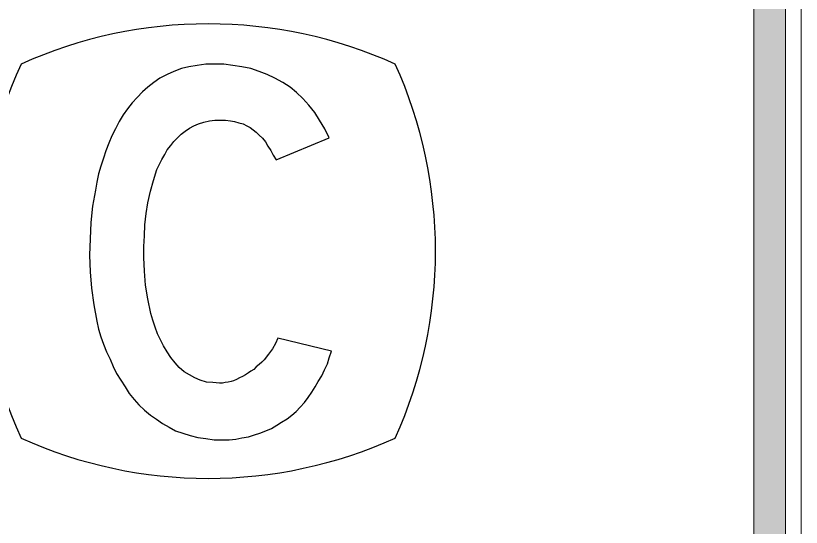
# Model space of a CAD drawing. Extents: x 1164 to 6450, y -2714 to 3958.
# Drawn here: x 6052.2 to 6449.6, y 3544.3 to 3803.1 of the extents above; entities that cross this region are included whole.
import ezdxf

# ---------------------------------------------------------------- set-up
doc = ezdxf.new("R2010")
doc.units = 0
doc.header["$LTSCALE"] = 10
doc.layers.add('GSBWFILL', color=7, linetype='CONTINUOUS', lineweight=0)
doc.layers.add('L25', color=1, linetype='CONTINUOUS')

# ---------------------------------------------------------------- blocks, each defined once
blk = doc.blocks.new('*U560')
at = {"layer": 'GSBWFILL'}
blk.add_hatch(color=256, dxfattribs=at).paths.add_polyline_path([(-249.8400000000001, -392), (250, -392, 0.414213562373095), (292, -350), (292, 350, 0.414213562373095), (250, 392), (-250, 392, 0.414213562373095), (-292, 350), (-292, -350, 0.414213562373095), (-250, -392), (-250, -376, -0.414213562373095), (-276, -350), (-276, 350, -0.414213562373095), (-250, 376), (250, 376, -0.414213562373095), (276, 350), (276, -350, -0.414213562373095), (250, -376), (-249.8400000000001, -376)])
at = {"layer": 'GSBWFILL', "linetype": 'Continuous'}
for points in [[(-250, -400), (250, -400, 0.414213562373095), (300, -350), (300, 350, 0.414213562373095), (250, 400), (-250, 400, 0.414213562373095), (-300, 350), (-300, -350, 0.414213562373095), (-250, -400)], [(-249.8400000000001, -392), (250, -392, 0.414213562373095), (292, -350), (292, 350, 0.414213562373095), (250, 392), (-250, 392, 0.414213562373095), (-292, 350), (-292, -350, 0.414213562373095), (-250, -392), (-250, -376, -0.414213562373095), (-276, -350), (-276, 350, -0.414213562373095), (-250, 376), (250, 376, -0.414213562373095), (276, 350), (276, -350, -0.414213562373095), (250, -376), (-249.8400000000001, -376), (-249.8400000000001, -392)]]:
    blk.add_lwpolyline(points, format="xyb", close=True, dxfattribs=at)

msp = doc.modelspace()

# ---------------------------------------------------------------- linework, layer by layer
at = {"layer": 'L25'}
msp.add_lwpolyline([(6183.977863226415, 3730.129478879997), (6210.772455933703, 3741.395387177371), (6208.641067877477, 3745.962647297931), (6205.900711805095, 3750.225423410441), (6203.46483974082, 3754.183715514961), (6200.419999660447, 3757.837523611374), (6197.375159580074, 3761.186847699825), (6194.330319499672, 3764.231687780198), (6190.980995411279, 3766.972043852522), (6187.327187314837, 3769.407915916826), (6183.368895210347, 3771.539303973082), (6179.410603105856, 3773.366208021288), (6175.452311001365, 3774.888628061503), (6171.189534888826, 3776.41104810169), (6166.622274768295, 3777.324500125807), (6162.055014647735, 3777.933468141906), (6157.487754527147, 3778.542436157945), (6152.616010398538, 3778.542436157945), (6148.353234286028, 3778.542436157945), (6144.090458173489, 3777.933468141906), (6139.827682060949, 3777.324500125807), (6136.173873964507, 3776.41104810169), (6132.215581860016, 3774.888628061503), (6128.866257771623, 3773.366208021288), (6125.212449675152, 3771.539303973082), (6122.167609594809, 3769.407915916826), (6119.122769514436, 3766.972043852522), (6116.382413442053, 3764.536171788218), (6113.64205736973, 3761.795815715894), (6111.206185305455, 3759.05545964354), (6108.77031324115, 3756.010619563168), (6106.638925184895, 3752.965779482794), (6104.507537128639, 3749.616455394402), (6102.680633080404, 3745.962647297931), (6100.853729032168, 3742.30883920146), (6099.331308991982, 3738.655031105048), (6097.808888951796, 3734.696739000527), (6096.590952919658, 3731.042930904115), (6095.373016887492, 3727.084638799595), (6094.155080855325, 3723.126346695134), (6093.241628831207, 3718.863570582565), (6092.632660815138, 3714.905278478103), (6091.110240774981, 3706.684210261102), (6090.196788750834, 3698.463142044072), (6089.892304742814, 3690.24207382707), (6089.587820734765, 3682.02100561004), (6089.892304742814, 3673.49545338499), (6090.501272758883, 3665.274385167989), (6091.71920879105, 3656.748832942909), (6093.241628831207, 3648.527764725937), (6094.155080855325, 3644.569472621446), (6095.373016887492, 3640.611180516956), (6096.590952919658, 3636.957372420514), (6098.113372959815, 3632.999080316024), (6099.940277008021, 3629.345272219582), (6101.462697048238, 3625.691464123081), (6103.289601096473, 3622.037656026669), (6105.420989152728, 3618.688331938247), (6107.552377209013, 3615.339007849825), (6109.683765265268, 3611.989683761432), (6112.119637329572, 3608.944843681059), (6114.555509393847, 3606.204487608706), (6117.295865466201, 3603.464131536352), (6120.340705546602, 3601.028259472077), (6123.385545626917, 3598.896871415823), (6126.430385707319, 3596.765483359538), (6129.779709795741, 3594.938579311302), (6133.129033884134, 3593.111675263096), (6136.782841980605, 3591.89373923093), (6140.436650077047, 3590.675803198792), (6144.394942181538, 3589.762351174674), (6148.353234286028, 3589.153383158606), (6152.616010398538, 3588.544415142536), (6156.878786511078, 3588.544415142536), (6160.228110599501, 3588.544415142536), (6163.577434687893, 3588.848899150556), (6166.622274768295, 3589.457867166654), (6169.971598856659, 3590.066835182723), (6173.016438937061, 3590.980287206841), (6175.756795009385, 3591.89373923093), (6178.801635089758, 3593.111675263096), (6181.541991162111, 3594.329611295263), (6184.282347234464, 3595.85203133542), (6186.718219298739, 3597.374451375636), (6189.458575371093, 3599.201355423871), (6191.894447435397, 3601.028259472077), (6194.025835491652, 3602.855163520284), (6196.157223547907, 3604.986551576569), (6198.288611604163, 3607.422423640844), (6200.115515652398, 3609.858295705177), (6201.942419700634, 3612.598651777501), (6203.769323748869, 3615.339007849825), (6205.291743789056, 3618.079363922148), (6207.118647837262, 3620.819719994502), (6208.336583869428, 3623.864560074875), (6209.859003909585, 3626.909400155248), (6210.772455933703, 3629.95424023565), (6211.99039196587, 3633.303564324072), (6184.891315250533, 3640.002212500887), (6183.673379218367, 3637.261856428534), (6182.150959178209, 3634.521500356181), (6180.019571121925, 3631.781144283857), (6177.88818306564, 3629.040788211532), (6176.670247033532, 3627.822852179365), (6175.452311001365, 3626.604916147199), (6173.929890961179, 3625.38698011509), (6172.711954929041, 3624.169044082924), (6171.189534888826, 3623.255592058807), (6169.971598856659, 3622.342140034718), (6168.449178816501, 3621.4286880106), (6166.926758776286, 3620.515235986482), (6165.404338736129, 3619.906267970384), (6163.881918695942, 3618.992815946266), (6162.359498655726, 3618.383847930198), (6161.141562623618, 3618.079363922148), (6159.619142583402, 3617.7748799141), (6158.096722543245, 3617.470395906109), (6156.878786511078, 3617.165911898061), (6155.356366470863, 3617.165911898061), (6152.00704238247, 3617.470395906109), (6148.657718294048, 3617.7748799141), (6145.612878213675, 3618.688331938247), (6142.872522141351, 3619.906267970384), (6140.132166068997, 3621.4286880106), (6137.391809996674, 3622.951108050757), (6134.955937932399, 3625.082496107042), (6132.824549876114, 3627.518368171346), (6130.693161819859, 3630.258724243699), (6128.866257771623, 3632.999080316024), (6127.039353723418, 3636.043920396396), (6125.516933683201, 3639.088760476769), (6123.994513643015, 3642.133600557113), (6122.776577610877, 3645.482924645564), (6121.558641578711, 3649.136732741977), (6120.645189554593, 3652.486056830428), (6119.122769514436, 3659.793673023311), (6117.904833482269, 3666.796805208175), (6117.295865466201, 3673.799937393039), (6116.991381458151, 3680.803069577903), (6116.991381458151, 3686.28378172258), (6117.295865466201, 3691.764493867257), (6117.60034947422, 3697.245206011934), (6118.209317490318, 3703.030402164661), (6119.122769514436, 3708.511114309308), (6120.340705546602, 3714.296310462035), (6121.863125586759, 3719.777022606682), (6123.690029634966, 3725.257734751389), (6124.907965667133, 3727.998090823713), (6126.1259016993, 3730.433962888017), (6127.648321739486, 3732.869834952321), (6128.866257771623, 3735.305707016596), (6130.693161819859, 3737.437095072881), (6132.215581860016, 3739.568483129136), (6134.042485908281, 3741.395387177371), (6135.869389956517, 3743.222291225577), (6138.000778012743, 3744.744711265794), (6140.132166068997, 3746.26713130598), (6142.263554125282, 3747.485067338117), (6144.699426189557, 3748.398519362235), (6147.43978226191, 3749.311971386353), (6150.180138334264, 3749.920939402393), (6152.920494406588, 3750.225423410441), (6155.96533448696, 3750.225423410441), (6158.401206551265, 3750.225423410441), (6160.837078615569, 3749.920939402393), (6162.968466671824, 3749.616455394402), (6165.09985472808, 3749.007487378304), (6167.231242784334, 3748.398519362235), (6169.05814683257, 3747.485067338117), (6170.885050880776, 3746.571615314029), (6172.407470920993, 3745.353679281862), (6173.929890961179, 3744.135743249695), (6175.452311001365, 3742.613323209509), (6176.974731041551, 3741.090903169323), (6178.497151081739, 3739.263999121087), (6179.715087113876, 3737.132611064861), (6181.237507154091, 3735.001223008577), (6182.4554431862, 3732.565350944273), (6183.977863226415, 3730.129478879997), (6183.977863226415, 3730.129478879997)], dxfattribs=at)
for centre, start, end in [((6149.557913348799, 3569.009632321959), 65.70481105462993, 114.2951889453701), ((6264.557913348799, 3684.009632321959), 155.7048110546299, 204.2951889453701), ((6034.557913348799, 3684.009632321959), 335.7048110546299, 24.2951889453701), ((6149.557913348799, 3799.009632321959), 245.7048110546299, 294.2951889453701)]:
    msp.add_arc(centre, 230, start, end, dxfattribs=at)

# ---------------------------------------------------------------- block references
at = {"layer": 'GSBWFILL'}
msp.add_blockref('*U560', (6149.557913348799, 3558.009632321959), dxfattribs=at)

doc.saveas('drawing.dxf')
